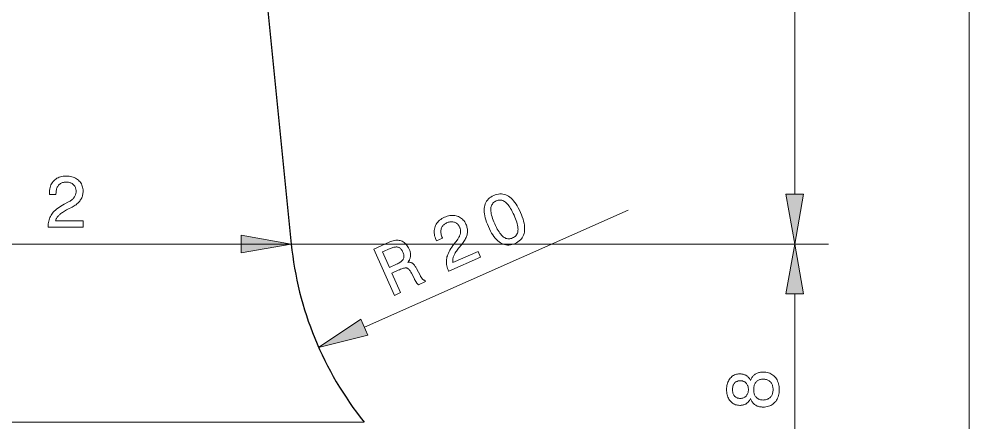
# Model space of a CAD drawing. Extents: x 0 to 297, y 0 to 420.
# Drawn here: x 94 to 150.1, y 255.9 to 279.8 of the extents above; entities that cross this region are included whole.
import ezdxf

# ---------------------------------------------------------------- set-up
doc = ezdxf.new("R2010")
doc.units = 0

msp = doc.modelspace()

# ---------------------------------------------------------------- linework, layer by layer
at = {"color": 7, "lineweight": 30}
msp.add_line((102.853, 338.765), (110.103, 266.465), dxfattribs=at)
at = {"color": 7, "lineweight": 13}
for p, q in [((139.838, 269.42), (139.838, 338.511)), ((150.135, 124.62), (150.135, 338.511)), ((72.858, 266.465), (107.149, 266.465)), ((110.103, 266.465), (80.367, 266.465)), ((110.103, 266.465), (141.838, 266.465)), ((110.103, 266.465), (141.838, 266.465)), ((139.838, 242.62), (139.838, 263.511)), ((114.405, 255.944), (78.305, 255.944))]:
    msp.add_line(p, q, dxfattribs=at)
at = {"color": 7, "lineweight": 13, "ltscale": 0.426139}
msp.add_line((114.422, 261.55), (130.003, 268.461), dxfattribs=at)
at = {"color": 7, "lineweight": 13}
for points in [[(95.746, 267.465), (95.746, 267.478), (95.748, 267.565), (95.754, 267.65), (95.764, 267.732), (95.779, 267.81), (95.797, 267.886), (95.82, 267.959), (95.847, 268.029), (95.878, 268.096), (95.913, 268.16), (95.952, 268.221), (95.997, 268.281), (96.048, 268.34), (96.106, 268.399), (96.171, 268.459), (96.242, 268.518), (96.32, 268.577), (96.405, 268.636), (96.496, 268.695), (96.594, 268.754), (96.698, 268.812), (96.954, 268.951), (96.998, 268.977), (97.041, 269.002), (97.08, 269.029), (97.118, 269.056), (97.152, 269.083), (97.185, 269.112), (97.214, 269.141), (97.242, 269.17), (97.266, 269.2), (97.289, 269.231), (97.309, 269.262), (97.327, 269.295), (97.343, 269.329), (97.356, 269.363), (97.368, 269.399), (97.377, 269.436), (97.385, 269.474), (97.39, 269.513), (97.393, 269.553), (97.394, 269.594), (97.393, 269.641), (97.388, 269.686), (97.379, 269.729), (97.368, 269.77), (97.353, 269.81), (97.335, 269.847), (97.314, 269.883), (97.29, 269.917), (97.262, 269.949), (97.231, 269.979), (97.197, 270.007), (97.161, 270.032), (97.123, 270.054), (97.082, 270.073), (97.04, 270.089), (96.995, 270.102), (96.948, 270.113), (96.899, 270.12), (96.847, 270.124), (96.793, 270.126), (96.74, 270.124), (96.689, 270.118), (96.641, 270.109), (96.594, 270.096), (96.55, 270.079), (96.508, 270.059), (96.469, 270.035), (96.432, 270.007), (96.397, 269.975), (96.364, 269.94), (96.334, 269.902), (96.308, 269.86), (96.284, 269.816), (96.264, 269.77), (96.247, 269.72), (96.232, 269.668), (96.221, 269.612), (96.214, 269.554), (96.209, 269.494), (96.207, 269.43), (96.207, 269.394), (95.815, 269.394), (95.815, 269.455), (95.818, 269.548), (95.826, 269.637), (95.839, 269.722), (95.858, 269.803), (95.883, 269.88), (95.912, 269.954), (95.947, 270.023), (95.988, 270.088), (96.034, 270.15), (96.085, 270.207), (96.141, 270.26), (96.201, 270.307), (96.264, 270.348), (96.332, 270.384), (96.403, 270.415), (96.478, 270.44), (96.557, 270.459), (96.64, 270.473), (96.726, 270.481), (96.817, 270.484), (96.903, 270.482), (96.987, 270.474), (97.067, 270.462), (97.144, 270.445), (97.217, 270.422), (97.287, 270.395), (97.353, 270.363), (97.416, 270.326), (97.476, 270.284), (97.532, 270.237), (97.584, 270.187), (97.631, 270.133), (97.672, 270.076), (97.707, 270.016), (97.737, 269.952), (97.762, 269.886), (97.781, 269.817), (97.794, 269.744), (97.803, 269.669), (97.805, 269.59), (97.804, 269.529), (97.799, 269.469), (97.791, 269.411), (97.78, 269.355), (97.765, 269.3), (97.748, 269.246), (97.727, 269.194), (97.703, 269.144), (97.676, 269.095), (97.645, 269.047), (97.611, 269.001), (97.574, 268.957), (97.534, 268.913), (97.49, 268.871), (97.443, 268.83), (97.392, 268.79), (97.338, 268.752), (97.281, 268.714), (97.22, 268.678), (97.156, 268.644), (96.903, 268.515), (96.833, 268.478), (96.767, 268.441), (96.705, 268.406), (96.647, 268.371), (96.593, 268.336), (96.544, 268.303), (96.498, 268.27), (96.456, 268.238), (96.419, 268.206), (96.385, 268.176), (96.355, 268.145), (96.327, 268.113), (96.301, 268.081), (96.277, 268.048), (96.255, 268.015), (96.235, 267.981), (96.218, 267.946), (96.202, 267.91), (96.189, 267.873), (96.178, 267.836), (97.805, 267.836), (97.805, 267.465)], [(121.744, 267.492), (121.686, 267.629), (121.636, 267.761), (121.594, 267.889), (121.559, 268.013), (121.533, 268.131), (121.514, 268.246), (121.503, 268.356), (121.5, 268.461), (121.505, 268.562), (121.517, 268.659), (121.537, 268.75), (121.565, 268.836), (121.6, 268.917), (121.644, 268.993), (121.694, 269.063), (121.753, 269.128), (121.819, 269.188), (121.893, 269.243), (121.974, 269.292), (122.063, 269.336), (122.156, 269.372), (122.248, 269.4), (122.338, 269.419), (122.427, 269.428), (122.514, 269.428), (122.6, 269.419), (122.685, 269.4), (122.769, 269.372), (122.851, 269.336), (122.931, 269.289), (123.01, 269.234), (123.088, 269.17), (123.163, 269.097), (123.237, 269.015), (123.309, 268.923), (123.379, 268.823), (123.447, 268.714), (123.514, 268.597), (123.579, 268.47), (123.642, 268.334), (123.7, 268.196), (123.751, 268.063), (123.793, 267.935), (123.828, 267.812), (123.855, 267.693), (123.874, 267.579), (123.885, 267.469), (123.888, 267.365), (123.884, 267.265), (123.871, 267.169), (123.851, 267.079), (123.824, 266.994), (123.788, 266.914), (123.745, 266.839), (123.694, 266.769), (123.635, 266.704), (123.568, 266.645), (123.494, 266.59), (123.412, 266.541), (123.322, 266.497), (123.23, 266.46), (123.139, 266.433), (123.049, 266.415), (122.961, 266.405), (122.873, 266.406), (122.787, 266.415), (122.702, 266.433), (122.619, 266.461), (122.536, 266.498), (122.455, 266.544), (122.375, 266.599), (122.298, 266.662), (122.222, 266.735), (122.148, 266.817), (122.076, 266.907), (122.006, 267.006), (121.937, 267.114), (121.871, 267.231), (121.807, 267.357)], [(139.317, 269.42), (139.838, 266.465), (140.359, 269.42)], [(122.122, 267.659), (122.172, 267.55), (122.222, 267.447), (122.273, 267.352), (122.323, 267.265), (122.374, 267.184), (122.425, 267.111), (122.475, 267.045), (122.526, 266.987), (122.577, 266.935), (122.628, 266.891), (122.68, 266.854), (122.732, 266.824), (122.785, 266.8), (122.839, 266.783), (122.894, 266.773), (122.949, 266.769), (123.005, 266.772), (123.062, 266.782), (123.12, 266.798), (123.179, 266.821), (123.235, 266.849), (123.286, 266.881), (123.332, 266.917), (123.372, 266.956), (123.406, 266.999), (123.435, 267.047), (123.459, 267.097), (123.477, 267.152), (123.489, 267.21), (123.496, 267.273), (123.497, 267.339), (123.493, 267.411), (123.483, 267.488), (123.468, 267.569), (123.448, 267.656), (123.422, 267.748), (123.39, 267.845), (123.353, 267.947), (123.311, 268.054), (123.262, 268.165), (123.212, 268.277), (123.161, 268.38), (123.11, 268.476), (123.059, 268.565), (123.009, 268.646), (122.958, 268.72), (122.908, 268.786), (122.857, 268.845), (122.807, 268.896), (122.757, 268.94), (122.706, 268.976), (122.654, 269.006), (122.602, 269.03), (122.548, 269.047), (122.494, 269.057), (122.439, 269.06), (122.382, 269.057), (122.325, 269.047), (122.267, 269.031), (122.208, 269.008), (122.152, 268.98), (122.101, 268.948), (122.056, 268.912), (122.016, 268.872), (121.982, 268.829), (121.953, 268.781), (121.929, 268.73), (121.911, 268.675), (121.899, 268.616), (121.892, 268.553), (121.89, 268.485), (121.894, 268.413), (121.903, 268.336), (121.918, 268.254), (121.938, 268.167), (121.964, 268.075), (121.995, 267.979), (122.032, 267.877), (122.074, 267.771)], [(119.402, 264.853), (119.397, 264.864), (119.363, 264.945), (119.335, 265.025), (119.311, 265.104), (119.292, 265.182), (119.279, 265.258), (119.27, 265.334), (119.266, 265.409), (119.267, 265.483), (119.273, 265.556), (119.284, 265.627), (119.301, 265.7), (119.324, 265.775), (119.353, 265.853), (119.388, 265.933), (119.429, 266.016), (119.476, 266.102), (119.53, 266.19), (119.589, 266.281), (119.655, 266.375), (119.727, 266.471), (119.904, 266.701), (119.934, 266.742), (119.962, 266.783), (119.988, 266.823), (120.011, 266.863), (120.032, 266.902), (120.05, 266.941), (120.065, 266.98), (120.078, 267.018), (120.089, 267.055), (120.097, 267.092), (120.102, 267.129), (120.105, 267.166), (120.106, 267.204), (120.105, 267.241), (120.101, 267.278), (120.095, 267.316), (120.086, 267.354), (120.075, 267.392), (120.061, 267.43), (120.046, 267.468), (120.025, 267.51), (120.003, 267.549), (119.978, 267.585), (119.951, 267.618), (119.921, 267.648), (119.889, 267.675), (119.856, 267.699), (119.819, 267.72), (119.781, 267.738), (119.74, 267.753), (119.698, 267.765), (119.655, 267.773), (119.611, 267.778), (119.567, 267.779), (119.521, 267.776), (119.475, 267.77), (119.428, 267.76), (119.38, 267.747), (119.331, 267.73), (119.281, 267.71), (119.233, 267.686), (119.189, 267.661), (119.148, 267.632), (119.111, 267.602), (119.078, 267.569), (119.048, 267.533), (119.021, 267.495), (118.999, 267.454), (118.98, 267.412), (118.964, 267.366), (118.952, 267.319), (118.945, 267.27), (118.941, 267.22), (118.941, 267.169), (118.946, 267.117), (118.954, 267.063), (118.966, 267.008), (118.983, 266.952), (119.003, 266.895), (119.027, 266.836), (119.042, 266.803), (118.683, 266.644), (118.659, 266.7), (118.623, 266.786), (118.595, 266.871), (118.573, 266.954), (118.557, 267.036), (118.548, 267.116), (118.545, 267.195), (118.549, 267.273), (118.56, 267.349), (118.577, 267.423), (118.601, 267.497), (118.63, 267.567), (118.666, 267.635), (118.707, 267.699), (118.754, 267.759), (118.807, 267.816), (118.865, 267.869), (118.93, 267.919), (119, 267.965), (119.075, 268.007), (119.157, 268.047), (119.237, 268.08), (119.317, 268.107), (119.395, 268.128), (119.472, 268.143), (119.548, 268.153), (119.623, 268.156), (119.697, 268.154), (119.769, 268.146), (119.841, 268.131), (119.911, 268.111), (119.979, 268.086), (120.044, 268.055), (120.104, 268.02), (120.161, 267.979), (120.214, 267.934), (120.263, 267.883), (120.309, 267.827), (120.351, 267.767), (120.389, 267.701), (120.423, 267.63), (120.447, 267.574), (120.466, 267.517), (120.483, 267.461), (120.495, 267.405), (120.504, 267.348), (120.51, 267.292), (120.512, 267.236), (120.511, 267.181), (120.505, 267.125), (120.497, 267.069), (120.485, 267.013), (120.469, 266.958), (120.45, 266.901), (120.427, 266.845), (120.4, 266.788), (120.37, 266.732), (120.336, 266.674), (120.299, 266.617), (120.258, 266.56), (120.213, 266.502), (120.034, 266.282), (119.985, 266.219), (119.94, 266.159), (119.898, 266.101), (119.859, 266.046), (119.824, 265.993), (119.792, 265.942), (119.763, 265.893), (119.738, 265.847), (119.717, 265.803), (119.699, 265.762), (119.684, 265.721), (119.67, 265.681), (119.66, 265.641), (119.651, 265.601), (119.645, 265.562), (119.641, 265.522), (119.639, 265.483), (119.639, 265.444), (119.642, 265.406), (119.647, 265.367), (121.134, 266.027), (121.285, 265.688)], [(107.149, 265.944), (110.103, 266.465), (107.149, 266.986)], [(116.194, 263.43), (114.98, 266.169), (115.895, 266.575), (115.975, 266.608), (116.053, 266.635), (116.129, 266.657), (116.202, 266.673), (116.274, 266.683), (116.343, 266.688), (116.411, 266.686), (116.476, 266.68), (116.539, 266.667), (116.6, 266.649), (116.659, 266.625), (116.715, 266.596), (116.769, 266.561), (116.82, 266.52), (116.868, 266.474), (116.914, 266.423), (116.957, 266.366), (116.997, 266.303), (117.035, 266.235), (117.07, 266.162), (117.089, 266.117), (117.105, 266.073), (117.119, 266.029), (117.131, 265.986), (117.14, 265.943), (117.146, 265.902), (117.15, 265.86), (117.152, 265.819), (117.151, 265.779), (117.148, 265.74), (117.142, 265.701), (117.134, 265.662), (117.124, 265.625), (117.111, 265.588), (117.096, 265.551), (117.078, 265.516), (117.058, 265.481), (117.035, 265.447), (117.01, 265.413), (116.983, 265.38), (117.017, 265.384), (117.049, 265.385), (117.08, 265.384), (117.11, 265.382), (117.139, 265.378), (117.166, 265.372), (117.193, 265.364), (117.218, 265.354), (117.242, 265.342), (117.264, 265.329), (117.287, 265.313), (117.309, 265.293), (117.332, 265.27), (117.356, 265.243), (117.38, 265.213), (117.404, 265.179), (117.429, 265.142), (117.454, 265.102), (117.479, 265.058), (117.505, 265.01), (117.731, 264.578), (117.746, 264.55), (117.76, 264.525), (117.774, 264.501), (117.788, 264.479), (117.801, 264.459), (117.814, 264.44), (117.826, 264.423), (117.838, 264.407), (117.85, 264.394), (117.862, 264.382), (117.873, 264.371), (117.885, 264.362), (117.897, 264.353), (117.91, 264.345), (117.923, 264.338), (117.936, 264.332), (117.95, 264.327), (117.963, 264.323), (117.977, 264.32), (117.992, 264.317), (118.025, 264.242), (117.611, 264.058), (117.602, 264.065), (117.592, 264.073), (117.582, 264.082), (117.572, 264.092), (117.562, 264.103), (117.551, 264.115), (117.541, 264.128), (117.53, 264.141), (117.519, 264.156), (117.508, 264.172), (117.496, 264.189), (117.484, 264.207), (117.472, 264.226), (117.459, 264.247), (117.446, 264.269), (117.433, 264.292), (117.419, 264.317), (117.404, 264.343), (117.39, 264.37), (117.375, 264.399), (117.198, 264.745), (117.171, 264.795), (117.145, 264.84), (117.118, 264.881), (117.091, 264.918), (117.065, 264.95), (117.038, 264.978), (117.012, 265.001), (116.986, 265.02), (116.96, 265.035), (116.934, 265.045), (116.905, 265.051), (116.871, 265.052), (116.833, 265.05), (116.789, 265.043), (116.741, 265.032), (116.687, 265.017), (116.629, 264.998), (116.565, 264.975), (116.497, 264.947), (116.424, 264.916), (116.048, 264.749), (116.561, 263.593)], [(115.942, 266.194), (115.495, 265.996), (115.899, 265.084), (116.321, 265.271), (116.383, 265.3), (116.44, 265.329), (116.492, 265.359), (116.54, 265.389), (116.583, 265.419), (116.62, 265.45), (116.653, 265.481), (116.681, 265.512), (116.705, 265.544), (116.723, 265.577), (116.737, 265.61), (116.748, 265.645), (116.754, 265.682), (116.757, 265.72), (116.756, 265.76), (116.751, 265.802), (116.743, 265.845), (116.73, 265.89), (116.714, 265.937), (116.694, 265.986), (116.672, 266.032), (116.648, 266.075), (116.624, 266.114), (116.598, 266.149), (116.57, 266.18), (116.542, 266.207), (116.512, 266.231), (116.481, 266.25), (116.448, 266.266), (116.414, 266.278), (116.379, 266.286), (116.34, 266.29), (116.3, 266.291), (116.256, 266.288), (116.21, 266.282), (116.162, 266.271), (116.111, 266.258), (116.057, 266.24), (116.001, 266.219)], [(140.359, 263.511), (139.838, 266.465), (139.317, 263.511)], [(114.21, 262.026), (111.721, 260.352), (114.633, 261.074)], [(137.223, 257.324), (137.204, 257.285), (137.184, 257.249), (137.162, 257.214), (137.14, 257.181), (137.116, 257.151), (137.09, 257.122), (137.064, 257.095), (137.036, 257.07), (137.007, 257.048), (136.976, 257.027), (136.944, 257.008), (136.911, 256.991), (136.876, 256.976), (136.84, 256.963), (136.802, 256.952), (136.763, 256.944), (136.723, 256.937), (136.681, 256.932), (136.637, 256.929), (136.592, 256.928), (136.525, 256.93), (136.46, 256.938), (136.398, 256.951), (136.338, 256.969), (136.281, 256.992), (136.226, 257.021), (136.174, 257.054), (136.125, 257.093), (136.078, 257.137), (136.034, 257.186), (135.993, 257.239), (135.956, 257.296), (135.924, 257.355), (135.896, 257.418), (135.872, 257.483), (135.853, 257.552), (135.838, 257.624), (135.827, 257.7), (135.821, 257.778), (135.819, 257.859), (135.821, 257.941), (135.827, 258.02), (135.838, 258.095), (135.853, 258.168), (135.872, 258.237), (135.896, 258.302), (135.924, 258.365), (135.956, 258.424), (135.993, 258.48), (136.034, 258.533), (136.078, 258.582), (136.125, 258.625), (136.174, 258.664), (136.226, 258.697), (136.281, 258.725), (136.338, 258.748), (136.398, 258.766), (136.46, 258.779), (136.525, 258.787), (136.592, 258.789), (136.638, 258.788), (136.681, 258.785), (136.724, 258.78), (136.764, 258.774), (136.804, 258.765), (136.842, 258.754), (136.878, 258.742), (136.913, 258.727), (136.946, 258.711), (136.978, 258.692), (137.009, 258.672), (137.038, 258.649), (137.066, 258.625), (137.092, 258.598), (137.117, 258.569), (137.141, 258.539), (137.164, 258.506), (137.185, 258.471), (137.204, 258.434), (137.223, 258.395), (137.242, 258.443), (137.264, 258.489), (137.287, 258.532), (137.313, 258.573), (137.34, 258.611), (137.37, 258.647), (137.401, 258.681), (137.435, 258.712), (137.47, 258.741), (137.507, 258.767), (137.547, 258.791), (137.588, 258.812), (137.63, 258.831), (137.675, 258.847), (137.721, 258.861), (137.769, 258.872), (137.818, 258.881), (137.87, 258.888), (137.923, 258.891), (137.978, 258.893), (138.062, 258.89), (138.143, 258.881), (138.221, 258.867), (138.295, 258.848), (138.366, 258.823), (138.433, 258.792), (138.497, 258.756), (138.557, 258.714), (138.614, 258.666), (138.667, 258.613), (138.716, 258.555), (138.759, 258.494), (138.798, 258.428), (138.832, 258.359), (138.86, 258.285), (138.883, 258.208), (138.901, 258.127), (138.914, 258.041), (138.922, 257.952), (138.924, 257.859), (138.922, 257.767), (138.914, 257.678), (138.901, 257.593), (138.883, 257.511), (138.86, 257.434), (138.832, 257.361), (138.798, 257.291), (138.759, 257.226), (138.716, 257.164), (138.667, 257.107), (138.614, 257.054), (138.557, 257.007), (138.497, 256.965), (138.433, 256.929), (138.366, 256.898), (138.295, 256.873), (138.221, 256.854), (138.143, 256.84), (138.062, 256.831), (137.978, 256.829), (137.923, 256.83), (137.87, 256.834), (137.818, 256.84), (137.769, 256.849), (137.721, 256.86), (137.675, 256.874), (137.63, 256.89), (137.588, 256.909), (137.547, 256.93), (137.507, 256.954), (137.47, 256.98), (137.435, 257.009), (137.401, 257.04), (137.37, 257.073), (137.34, 257.109), (137.313, 257.147), (137.287, 257.188), (137.264, 257.231), (137.242, 257.276)], [(136.626, 257.339), (136.668, 257.34), (136.709, 257.344), (136.748, 257.352), (136.785, 257.362), (136.82, 257.374), (136.854, 257.39), (136.886, 257.408), (136.916, 257.43), (136.945, 257.454), (136.972, 257.481), (136.997, 257.51), (137.019, 257.542), (137.039, 257.575), (137.056, 257.61), (137.07, 257.647), (137.082, 257.686), (137.091, 257.726), (137.097, 257.769), (137.101, 257.813), (137.103, 257.859), (137.101, 257.906), (137.097, 257.951), (137.091, 257.994), (137.082, 258.035), (137.07, 258.074), (137.056, 258.111), (137.039, 258.146), (137.019, 258.179), (136.997, 258.211), (136.972, 258.24), (136.945, 258.267), (136.916, 258.291), (136.886, 258.313), (136.854, 258.331), (136.82, 258.347), (136.785, 258.36), (136.748, 258.37), (136.709, 258.377), (136.668, 258.381), (136.626, 258.382), (136.584, 258.381), (136.544, 258.377), (136.505, 258.37), (136.469, 258.36), (136.434, 258.348), (136.401, 258.332), (136.37, 258.314), (136.341, 258.293), (136.313, 258.27), (136.288, 258.243), (136.264, 258.214), (136.243, 258.183), (136.225, 258.15), (136.209, 258.115), (136.195, 258.078), (136.184, 258.038), (136.176, 257.997), (136.169, 257.953), (136.166, 257.907), (136.164, 257.859), (136.166, 257.812), (136.169, 257.767), (136.176, 257.723), (136.184, 257.682), (136.195, 257.643), (136.209, 257.606), (136.225, 257.571), (136.243, 257.538), (136.264, 257.507), (136.288, 257.478), (136.313, 257.451), (136.341, 257.428), (136.37, 257.407), (136.401, 257.389), (136.434, 257.374), (136.469, 257.361), (136.505, 257.351), (136.544, 257.344), (136.584, 257.34)], [(137.969, 257.244), (138.023, 257.246), (138.074, 257.25), (138.123, 257.259), (138.17, 257.27), (138.214, 257.285), (138.257, 257.303), (138.296, 257.325), (138.334, 257.35), (138.369, 257.378), (138.402, 257.409), (138.433, 257.444), (138.46, 257.48), (138.483, 257.519), (138.504, 257.561), (138.522, 257.605), (138.536, 257.651), (138.547, 257.699), (138.555, 257.75), (138.56, 257.804), (138.561, 257.859), (138.56, 257.916), (138.555, 257.969), (138.547, 258.021), (138.536, 258.069), (138.522, 258.116), (138.504, 258.16), (138.483, 258.201), (138.46, 258.241), (138.433, 258.277), (138.402, 258.312), (138.369, 258.343), (138.334, 258.371), (138.296, 258.396), (138.257, 258.418), (138.214, 258.436), (138.17, 258.451), (138.123, 258.462), (138.074, 258.471), (138.023, 258.476), (137.969, 258.477), (137.919, 258.476), (137.871, 258.471), (137.826, 258.462), (137.782, 258.451), (137.741, 258.436), (137.701, 258.418), (137.664, 258.397), (137.629, 258.372), (137.596, 258.344), (137.565, 258.313), (137.537, 258.279), (137.512, 258.242), (137.49, 258.203), (137.47, 258.161), (137.454, 258.117), (137.441, 258.071), (137.43, 258.022), (137.423, 257.97), (137.418, 257.916), (137.417, 257.859), (137.418, 257.803), (137.423, 257.75), (137.43, 257.698), (137.441, 257.65), (137.454, 257.603), (137.47, 257.559), (137.49, 257.518), (137.512, 257.479), (137.537, 257.442), (137.565, 257.408), (137.596, 257.377), (137.629, 257.349), (137.664, 257.324), (137.701, 257.303), (137.741, 257.285), (137.782, 257.27), (137.826, 257.259), (137.871, 257.25), (137.919, 257.246)]]:
    msp.add_lwpolyline(points, close=True, dxfattribs=at)
at = {"color": 7, "lineweight": 30}
msp.add_arc((130.004, 268.461), 20, 185.7264, 218.7443, dxfattribs=at)
at = {"color": 7, "lineweight": 13}
for points in [[(139.317, 269.42), (139.838, 266.465), (139.317, 269.42), (140.359, 269.42)], [(107.149, 265.944), (110.103, 266.465), (107.149, 265.944), (107.149, 266.986)], [(140.359, 263.511), (139.838, 266.465), (140.359, 263.511), (139.317, 263.511)], [(114.21, 262.026), (111.721, 260.352), (114.21, 262.026), (114.633, 261.074)]]:
    msp.add_solid(points, dxfattribs=at)

doc.saveas('drawing.dxf')
